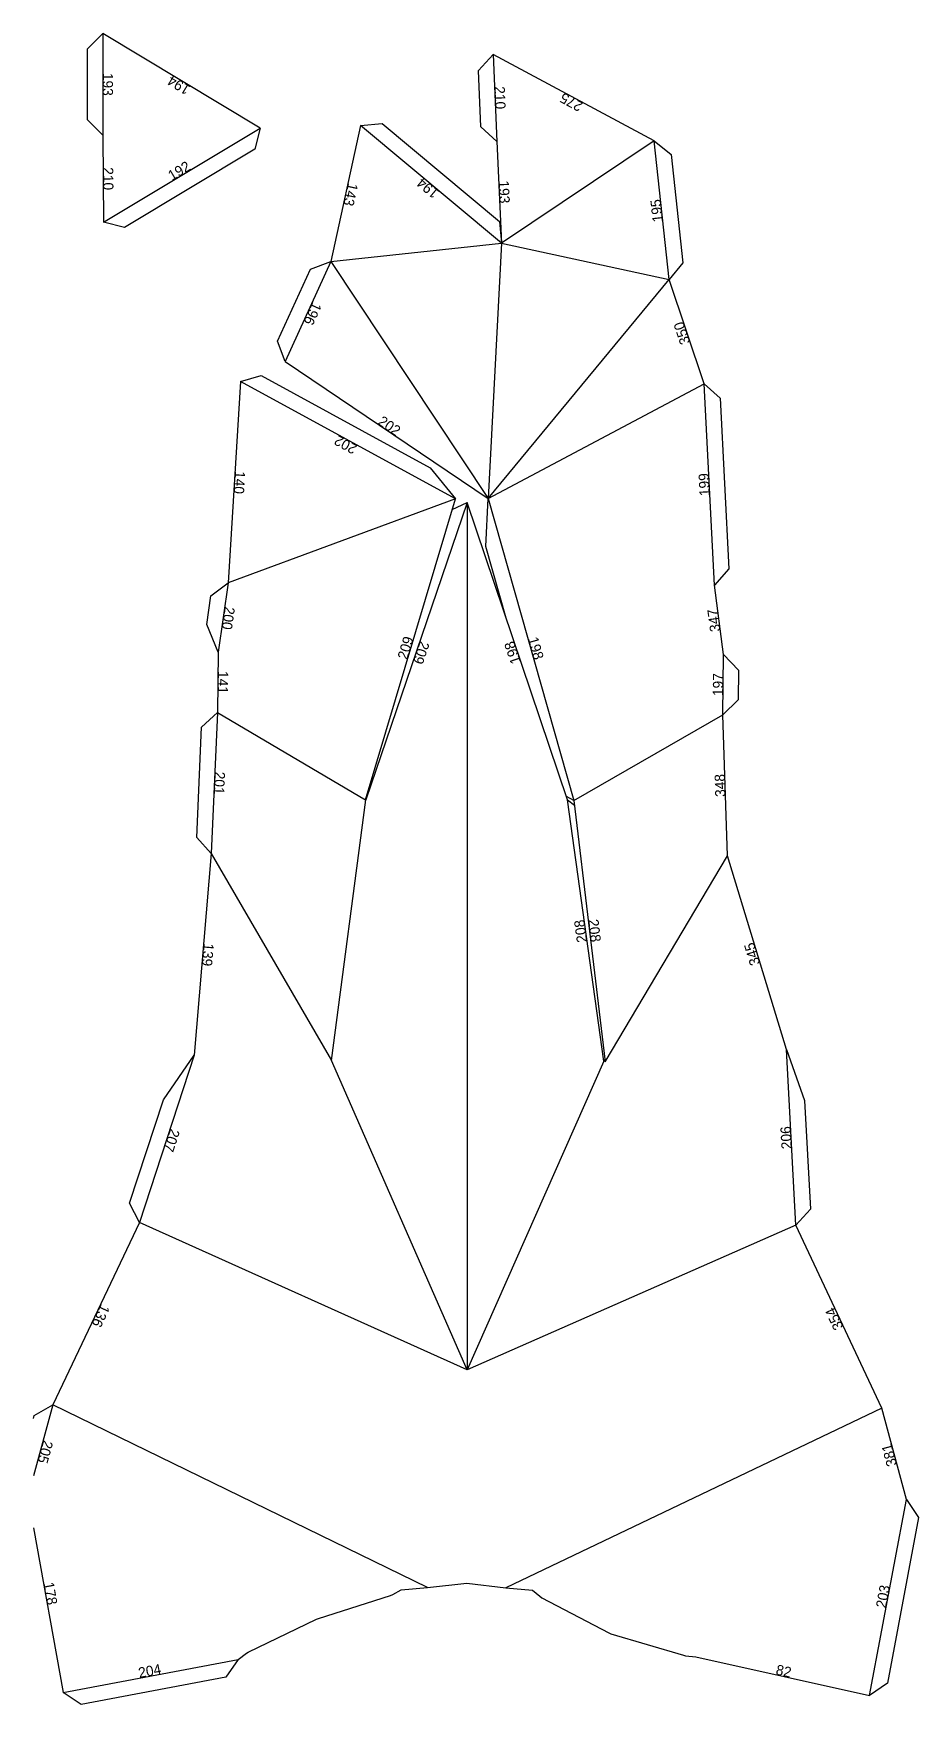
# Model space of a CAD drawing. Extents: x 1500 to 1790, y 36 to 583.
import ezdxf
from ezdxf.enums import TextEntityAlignment as Align

# ---------------------------------------------------------------- set-up
doc = ezdxf.new("R2010")
doc.units = 0

msp = doc.modelspace()

# ---------------------------------------------------------------- linework, layer by layer
at = {"layer": 'CutLine', "color": 8, "linetype": 'CONTINUOUS'}
for p, q in [((1517.682966, 577.82808), (1522.682966, 582.82808)), ((1574.160321, 551.814148), (1522.682966, 582.82808)), ((1517.682966, 554.502512), (1517.682966, 577.82808)), ((1645.653778, 570.735004), (1650.449602, 575.931163)), ((1703.117372, 547.653466), (1650.449602, 575.931163)), ((1646.392182, 552.305127), (1645.653778, 570.735004)), ((1522.682966, 549.502512), (1517.682966, 554.502512)), ((1607.048147, 552.74378), (1597.341097, 508.134363)), ((1607.048147, 552.74378), (1614.090841, 553.376591)), ((1614.090841, 553.376591), (1652.543673, 521.264293)), ((1522.682966, 549.502512), (1522.899975, 521.058677)), ((1574.160321, 551.814148), (1572.445263, 544.954223)), ((1651.588341, 547.509303), (1646.392182, 552.305127)), ((1651.588341, 547.509303), (1653.176484, 514.221598)), ((1703.117372, 547.653466), (1708.62891, 543.223687)), ((1572.445263, 544.954223), (1529.7599, 519.343619)), ((1708.62891, 543.223687), (1712.485743, 507.779575)), ((1529.7599, 519.343619), (1522.899975, 521.058677)), ((1652.543673, 521.264293), (1653.176484, 514.221598)), ((1579.901509, 482.059011), (1590.713351, 505.670022)), ((1590.713351, 505.670022), (1597.341097, 508.134363)), ((1712.485743, 507.779575), (1708.055964, 502.268037)), ((1719.491457, 468.165542), (1708.055964, 502.268037)), ((1582.36585, 475.431264), (1579.901509, 482.059011)), ((1567.789012, 468.861296), (1574.573155, 470.85514)), ((1574.573155, 470.85514), (1629.856886, 440.685853)), ((1582.36585, 475.431264), (1648.746151, 430.608149)), ((1567.789012, 468.861296), (1563.716345, 403.05098)), ((1719.491457, 468.165542), (1724.736544, 463.423279)), ((1724.736544, 463.423279), (1727.549154, 407.557821)), ((1629.856886, 440.685853), (1638.097645, 430.492661)), ((1608.607444, 332.019794), (1638.097645, 430.492661)), ((1637.043834, 426.973803), (1641.876612, 429.354624)), ((1674.792905, 331.973439), (1641.876612, 429.354624)), ((1647.999322, 414.962744), (1648.746151, 430.608149)), ((1654.692263, 391.440169), (1647.999322, 414.962744)), ((1727.549154, 407.557821), (1722.806891, 402.312734)), ((1558.066338, 398.799225), (1563.716345, 403.05098)), ((1725.80726, 379.52772), (1722.806891, 402.312734)), ((1556.730991, 389.342928), (1558.066338, 398.799225)), ((1560.502922, 380.295036), (1556.730991, 389.342928)), ((1560.502922, 380.295036), (1560.187387, 360.605025)), ((1725.80726, 379.52772), (1730.749805, 374.470918)), ((1730.749805, 374.470918), (1730.63906, 364.779011)), ((1730.63906, 364.779011), (1725.582257, 359.836466)), ((1553.42019, 319.683847), (1554.976857, 355.824817)), ((1554.976857, 355.824817), (1560.187387, 360.605025)), ((1727.106194, 313.687142), (1725.582257, 359.836466)), ((1608.783882, 331.996616), (1608.669833, 332.228122)), ((1676.877773, 331.738592), (1674.407142, 333.1147)), ((1674.792905, 331.973439), (1677.053588, 330.262038)), ((1676.877773, 331.738592), (1687.051095, 246.299874)), ((1558.200398, 314.473317), (1553.42019, 319.683847)), ((1558.200398, 314.473317), (1552.612281, 248.420599)), ((1746.410854, 250.271695), (1727.106194, 313.687142)), ((1542.581889, 233.868377), (1552.612281, 248.420599)), ((1686.956306, 247.095946), (1686.613551, 246.493674)), ((1746.410854, 250.271695), (1752.310492, 233.611258)), ((1531.480305, 199.991135), (1542.581889, 233.868377)), ((1752.310492, 233.611258), (1754.217456, 198.012435)), ((1534.674659, 193.68272), (1531.480305, 199.991135)), ((1754.217456, 198.012435), (1749.492072, 192.752136)), ((1534.674659, 193.68272), (1506.401123, 133.953911)), ((1777.608468, 132.949195), (1749.492072, 192.752136)), ((1500.249345, 130.467419), (1506.401123, 133.953911)), ((1785.645241, 103.025111), (1777.608468, 132.949195)), ((1500, 129.565733), (1500.249345, 130.467419)), ((1785.645241, 103.025111), (1789.634308, 97.186674)), ((1500, 93.802578), (1509.730883, 39.898417)), ((1789.634308, 97.186674), (1779.420368, 42.91002)), ((1593.264209, 64.118931), (1616.878731, 71.595036)), ((1616.878731, 71.595036), (1617.584269, 71.983188)), ((1617.584269, 71.983188), (1620.297273, 73.475767)), ((1620.297273, 73.475767), (1628.993877, 74.228398)), ((1628.993877, 74.228398), (1641.79058, 75.627564)), ((1641.79058, 75.627564), (1654.576566, 74.133625)), ((1654.576566, 74.133625), (1663.267355, 73.31658)), ((1663.267355, 73.31658), (1665.678173, 71.373351)), ((1665.678173, 71.373351), (1666.305127, 70.868004)), ((1666.305127, 70.868004), (1688.252131, 59.384678)), ((1570.284061, 53.017678), (1592.578597, 63.90188)), ((1592.578597, 63.90188), (1593.264209, 64.118931)), ((1688.252131, 59.384678), (1688.88933, 59.051284)), ((1688.88933, 59.051284), (1712.695943, 52.068633)), ((1566.99994, 50.675952), (1563.010919, 44.837483)), ((1566.99994, 50.675952), (1569.695169, 52.730177)), ((1569.695169, 52.730177), (1570.284061, 53.017678)), ((1712.695943, 52.068633), (1713.324777, 51.884195)), ((1713.324777, 51.884195), (1716.700418, 51.585608)), ((1716.700418, 51.585608), (1773.581932, 38.920953)), ((1563.010919, 44.837483), (1515.569351, 35.909396)), ((1515.569351, 35.909396), (1509.730883, 39.898417)), ((1779.420368, 42.91002), (1773.581932, 38.920953))]:
    msp.add_line(p, q, dxfattribs=at)
at = {"layer": 'MountainLine', "color": 5, "linetype": 'CONTINUOUS'}
for p, q in [((1653.176484, 514.221598), (1607.048147, 552.74378)), ((1703.117372, 547.653466), (1653.176484, 514.221598)), ((1597.341097, 508.134363), (1653.176484, 514.221598)), ((1653.176484, 514.221598), (1708.055964, 502.268037)), ((1597.341097, 508.134363), (1648.746151, 430.608149)), ((1648.746151, 430.608149), (1708.055964, 502.268037)), ((1638.097645, 430.492661), (1567.789012, 468.861296)), ((1648.746151, 430.608149), (1719.491457, 468.165542)), ((1641.876612, 429.354624), (1608.783882, 331.996616)), ((1648.746151, 430.608149), (1676.877773, 331.738592)), ((1560.187387, 360.605025), (1608.607444, 332.019794)), ((1676.877773, 331.738592), (1725.582257, 359.836466)), ((1597.577219, 246.687473), (1608.783882, 331.996616)), ((1686.613551, 246.493674), (1674.792905, 331.973439)), ((1641.876612, 145.490154), (1597.577219, 246.687473)), ((1686.613551, 246.493674), (1641.876612, 145.490154)), ((1641.876612, 145.490154), (1534.674659, 193.68272)), ((1749.492072, 192.752136), (1641.876612, 145.490154)), ((1509.730883, 39.898417), (1566.99994, 50.675952))]:
    msp.add_line(p, q, dxfattribs=at)
at = {"layer": 'ValleyLine', "color": 1, "linetype": 'CONTINUOUS'}
for p, q in [((1522.682966, 582.82808), (1522.682966, 549.502512)), ((1650.449602, 575.931163), (1651.588341, 547.509303)), ((1522.899975, 521.058677), (1574.160321, 551.814148)), ((1708.055964, 502.268037), (1703.117372, 547.653466)), ((1653.176484, 514.221598), (1648.746151, 430.608149)), ((1597.341097, 508.134363), (1582.36585, 475.431264)), ((1722.806891, 402.312734), (1719.491457, 468.165542)), ((1638.097645, 430.492661), (1563.716345, 403.05098)), ((1641.876612, 429.354624), (1641.876612, 145.490154)), ((1563.716345, 403.05098), (1560.502922, 380.295036)), ((1725.582257, 359.836466), (1725.80726, 379.52772)), ((1560.187387, 360.605025), (1558.200398, 314.473317)), ((1558.200398, 314.473317), (1597.577219, 246.687473)), ((1687.051095, 246.299874), (1727.106194, 313.687142)), ((1552.612281, 248.420599), (1534.674659, 193.68272)), ((1749.492072, 192.752136), (1746.410854, 250.271695)), ((1506.401123, 133.953911), (1500, 110.806026)), ((1628.993877, 74.228398), (1506.401123, 133.953911)), ((1777.608468, 132.949195), (1654.576566, 74.133625)), ((1773.581932, 38.920953), (1785.645241, 103.025111))]:
    msp.add_line(p, q, dxfattribs=at)

# ---------------------------------------------------------------- texts
at = {"layer": 'Edge ID'}
for s, rotation, p in [('193', -90, (1522.682966, 566.165296)), ('194', 148.931996, (1548.421644, 567.321114)), ('210', -87.705636, (1651.018972, 561.720233)), ('275', 151.768335, (1676.783487, 561.792314)), ('210', -89.562877, (1522.79147, 535.280594)), ('192', 30.963152, (1548.530148, 536.436413)), ('143', 257.72376, (1602.194622, 530.439071)), ('194', 140.134445, (1630.112315, 533.482689)), ('193', -87.268513, (1652.382413, 530.86545)), ('195', 96.210177, (1705.586668, 524.960751)), ('196', 245.396234, (1589.853474, 491.782814)), ('350', 108.537702, (1713.77371, 485.216789)), ('202', -34.029081, (1615.556, 453.019707)), ('202', 151.377941, (1602.943329, 449.676979)), ('140', 266.458771, (1565.752679, 435.956138)), ('199', 92.882187, (1721.149174, 435.239138)), ('200', 261.962268, (1562.109634, 391.673008)), ('347', 97.501644, (1724.307076, 390.920227)), ('209', 73.328335, (1623.352545, 381.256228)), ('209', 251.22671, (1625.330247, 380.67562)), ('198', 108.67602, (1658.334759, 380.664031)), ('198', -74.117214, (1662.811962, 381.17337)), ('141', 269.081904, (1560.345155, 370.45003)), ('197', 89.345336, (1725.694759, 369.682093)), ('201', 267.533676, (1559.193892, 337.539171)), ('348', 91.891326, (1726.344226, 336.761804)), ('208', 97.873265, (1680.703228, 289.233556)), ('208', -83.209672, (1681.964434, 289.019233)), ('139', 265.164242, (1555.406339, 281.446958)), ('345', 106.931074, (1736.758524, 281.979418)), ('207', 251.856013, (1543.64347, 221.051659)), ('206', 93.0663, (1747.951463, 221.511916)), ('136', 244.668757, (1520.537891, 163.818316)), ('354', 115.180597, (1763.55027, 162.850666)), ('205', 254.542193, (1502.271992, 119.022052)), ('381', 105.033292, (1781.626854, 117.987153)), ('178', -79.767063, (1503.936871, 71.994305)), ('203', 79.342549, (1779.613586, 70.973032)), ('204', 10.657911, (1538.365411, 45.287184)), ('82', -12.552149, (1745.141175, 45.25328))]:
    msp.add_text(s, height=3.36, rotation=rotation, dxfattribs=at).set_placement(p, align=Align.CENTER)

doc.saveas('drawing.dxf')
